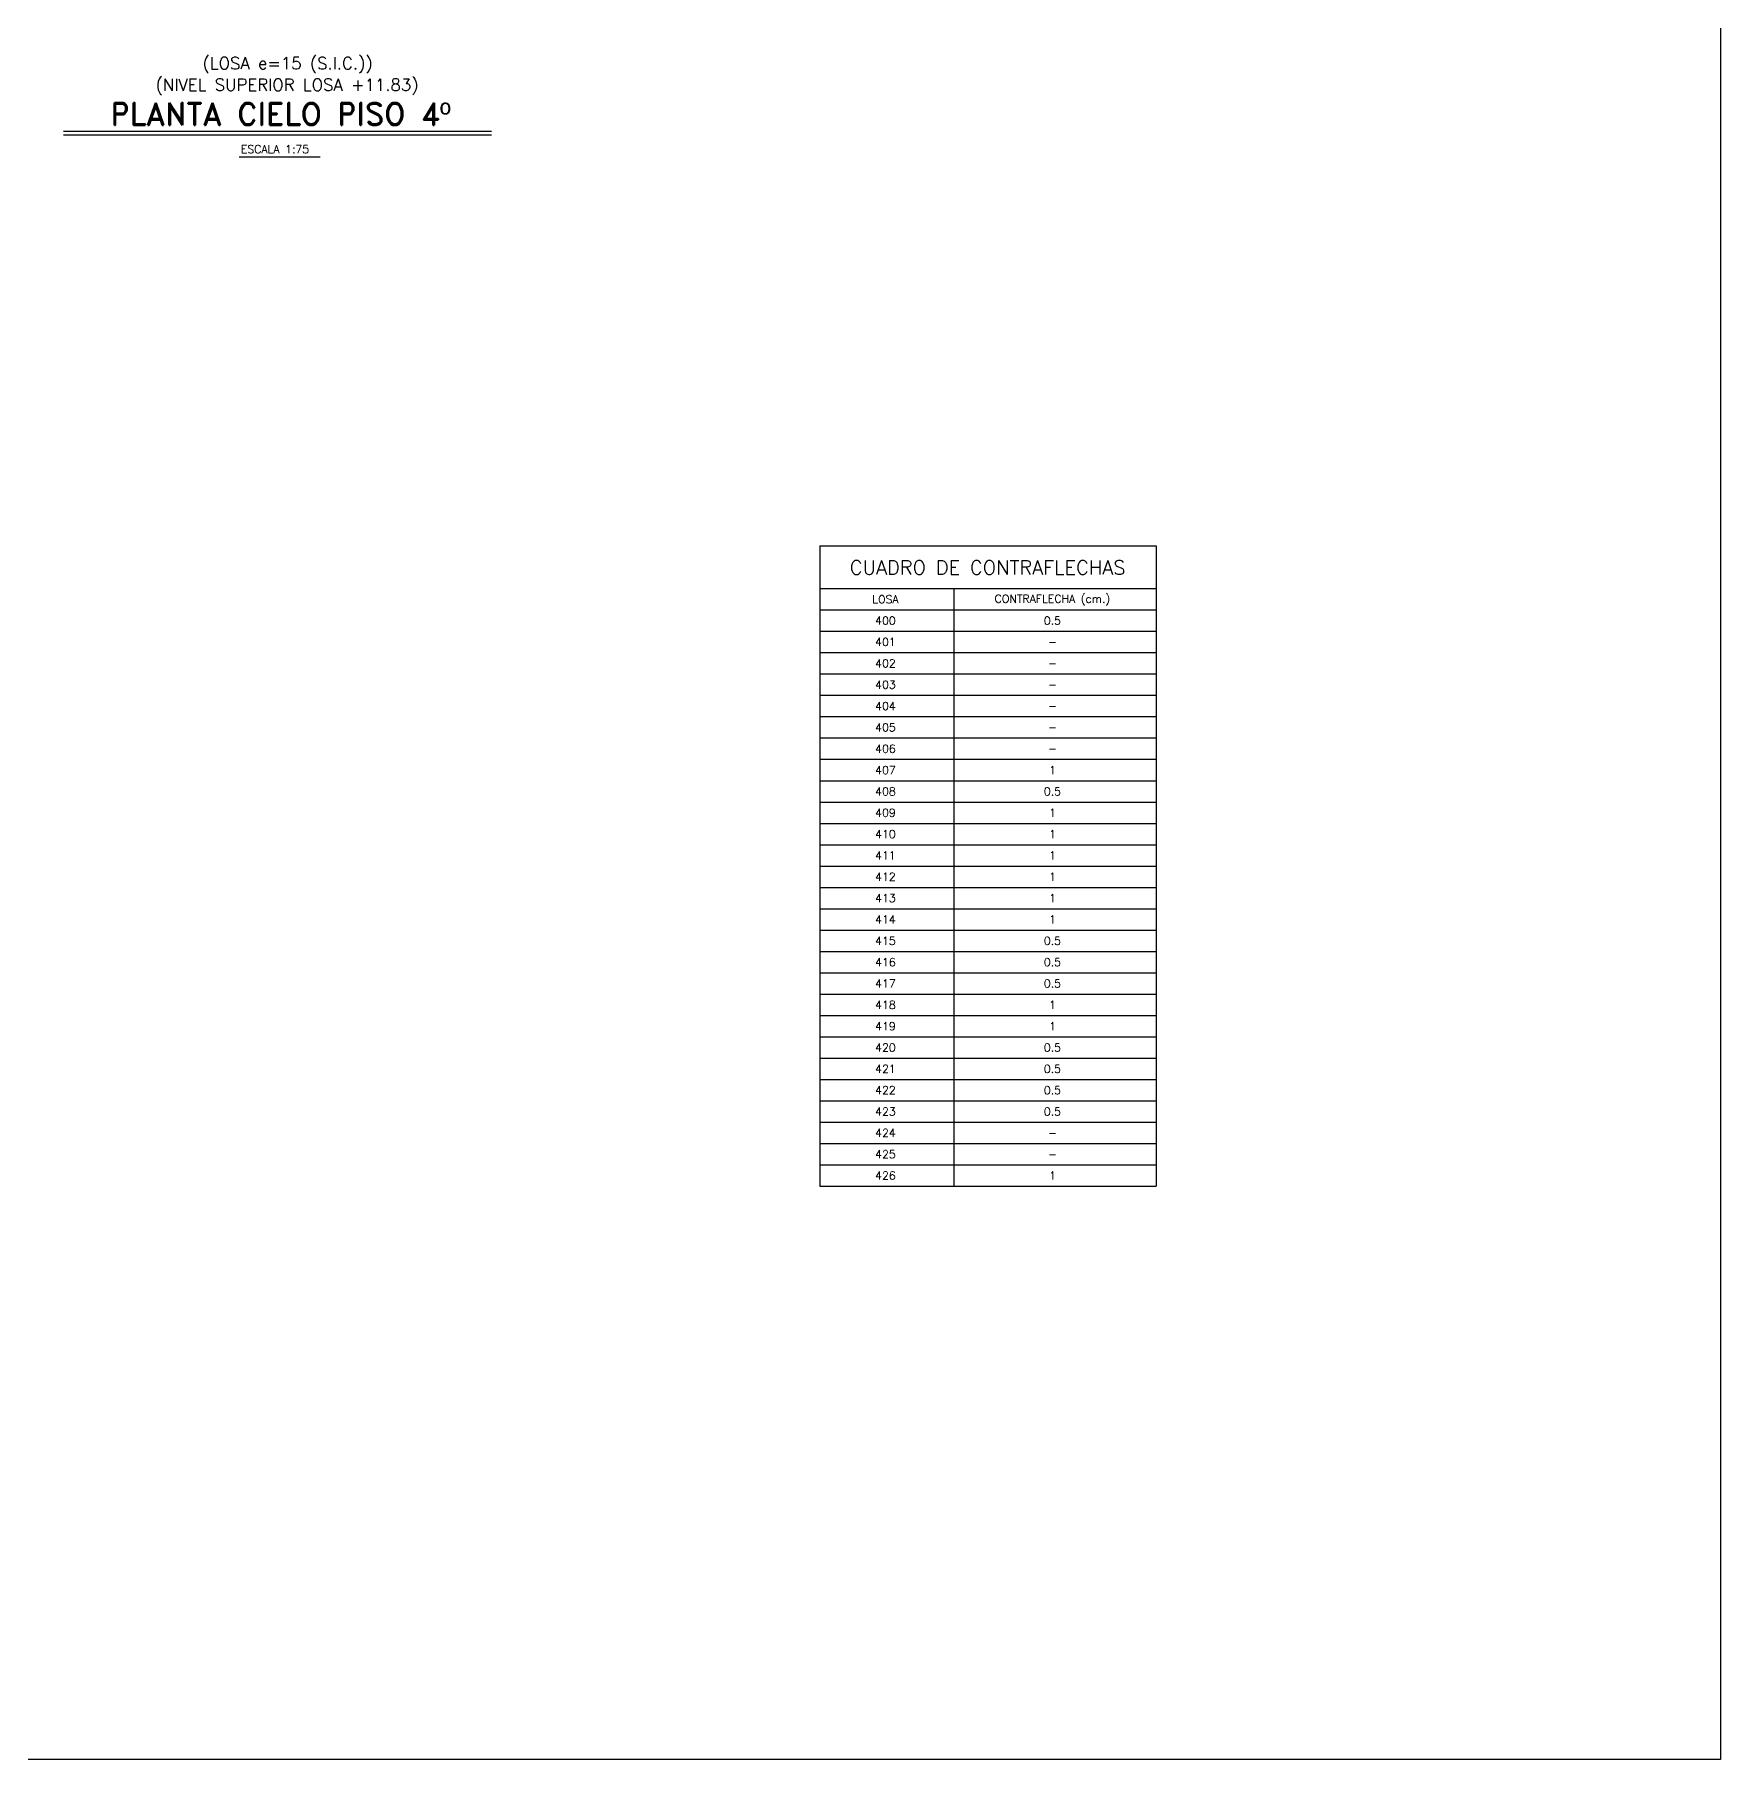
# Model space of a CAD drawing. Extents: x -4 to 6083, y -4 to 8618.
# Drawn here: x 2528 to 6083, y 0 to 3637 of the extents above; entities that cross this region are included whole.
import ezdxf
from ezdxf.enums import TextEntityAlignment as Align

# ---------------------------------------------------------------- set-up
doc = ezdxf.new("R2010")
doc.units = 0
doc.header["$LTSCALE"] = 45
doc.header["$MEASUREMENT"] = 0
doc.layers.get('0').update_dxf_attribs({"linetype": 'CONTINUOUS'})
for name, color, linetype in [('RLA-FORMATO', 7, 'CONTINUOUS'), ('RLA-TEXTOS1', 9, 'CONTINUOUS'), ('RLA-TEXTOS2', 6, 'CONTINUOUS')]:
    doc.layers.add(name, color=color, linetype=linetype)
doc.styles.add('ROMAND', font='romand', dxfattribs={"height": 31.5})
doc.styles.add('ROMANS', font='ROMANS.shx', dxfattribs={"height": 16.875})
doc.styles.add('SIETE50', font='ROMAND.SHX', dxfattribs={"height": 31.5})

msp = doc.modelspace()

# ---------------------------------------------------------------- linework, layer by layer
at = {"layer": 'RLA-FORMATO', "color": 6, "linetype": 'Continuous'}
for p, q in [((6082.5, 8617.5), (6082.5, 0)), ((6082.5, 0), (0, 0))]:
    msp.add_line(p, q, dxfattribs=at)
at = {"layer": 'RLA-TEXTOS1', "color": 2}
for p, q in [((4183.61, 2558.61), (4183.61, 1208.61)), ((4183.61, 2558.61), (4892.89, 2558.61)), ((4892.89, 2558.61), (4892.89, 1208.61)), ((4183.61, 2468.61), (4892.89, 2468.61)), ((4466.29, 2468.61), (4466.29, 1208.61)), ((4183.61, 2423.61), (4892.89, 2423.61)), ((4183.61, 2378.61), (4892.89, 2378.61)), ((4183.61, 2333.61), (4892.89, 2333.61)), ((4183.61, 2288.61), (4892.89, 2288.61)), ((4183.61, 2243.61), (4892.89, 2243.61)), ((4183.61, 2198.61), (4892.89, 2198.61)), ((4183.61, 2153.61), (4892.89, 2153.61)), ((4183.61, 2108.61), (4892.89, 2108.61)), ((4183.61, 2063.61), (4892.89, 2063.61)), ((4183.61, 2018.61), (4892.89, 2018.61)), ((4183.61, 1973.61), (4892.89, 1973.61)), ((4183.61, 1928.61), (4892.89, 1928.61)), ((4183.61, 1883.61), (4892.89, 1883.61)), ((4183.61, 1838.61), (4892.89, 1838.61)), ((4183.61, 1793.61), (4892.89, 1793.61)), ((4183.61, 1748.61), (4892.89, 1748.61)), ((4183.61, 1703.61), (4892.89, 1703.61)), ((4183.61, 1658.61), (4892.89, 1658.61)), ((4183.61, 1613.61), (4892.89, 1613.61)), ((4183.61, 1568.61), (4892.89, 1568.61)), ((4183.61, 1523.61), (4892.89, 1523.61)), ((4183.61, 1478.61), (4892.89, 1478.61)), ((4183.61, 1433.61), (4892.89, 1433.61)), ((4183.61, 1388.61), (4892.89, 1388.61)), ((4183.61, 1343.61), (4892.89, 1343.61)), ((4183.61, 1298.61), (4892.89, 1298.61)), ((4183.61, 1253.61), (4892.89, 1253.61)), ((4183.61, 1208.61), (4892.89, 1208.61))]:
    msp.add_line(p, q, dxfattribs=at)
at = {"layer": 'RLA-TEXTOS2', "color": 6}
for p, q in [((2589.23, 3432.79), (3491.46, 3432.79)), ((2589.23, 3425.29), (3491.46, 3425.29))]:
    msp.add_line(p, q, dxfattribs=at)
at = {"layer": 'RLA-TEXTOS2', "color": 3}
msp.add_line((2959.49, 3379.14), (3130.63, 3379.14), dxfattribs=at)

# ---------------------------------------------------------------- texts
at = {"color": 3, "style": 'ROMAND'}
for s, p in [('(LOSA e=15 (S.I.C.))', (3061.89, 3563.45)), ('(NIVEL SUPERIOR LOSA +11.83)', (3060.8, 3517.99))]:
    msp.add_text(s, height=25.5, dxfattribs=at).set_placement(p, align=Align.CENTER)
at = {"layer": 'RLA-TEXTOS1', "color": 5, "style": 'ROMANS'}
msp.add_text('CUADRO DE CONTRAFLECHAS', height=30, dxfattribs=at).set_placement((4537.53, 2512.95), align=Align.MIDDLE)
at = {"layer": 'RLA-TEXTOS1', "color": 9, "style": 'ROMANS'}
for s, height, p in [('LOSA', 16.875, (4322.15, 2445.98)), ('CONTRAFLECHA (cm.)', 16.875, (4674.2, 2445.98)), ('400', 16.875, (4322.15, 2400.98)), ('0.5', 16.875, (4674.2, 2400.98)), ('401', 16.875, (4322.15, 2355.98)), ('-', 16.88, (4674.2, 2355.98)), ('402', 16.875, (4322.15, 2310.98)), ('-', 16.88, (4674.2, 2310.98)), ('403', 16.875, (4322.15, 2265.98)), ('-', 16.88, (4674.2, 2265.98)), ('404', 16.875, (4322.15, 2220.98)), ('-', 16.88, (4674.2, 2220.98)), ('405', 16.875, (4322.15, 2175.98)), ('-', 16.88, (4674.2, 2175.98)), ('406', 16.875, (4322.15, 2130.98)), ('-', 16.88, (4674.2, 2130.98)), ('407', 16.875, (4322.15, 2085.98)), ('1', 16.88, (4674.2, 2085.98)), ('408', 16.875, (4322.15, 2040.98)), ('0.5', 16.875, (4674.2, 2040.98)), ('409', 16.875, (4322.15, 1995.98)), ('1', 16.88, (4674.2, 1995.98)), ('410', 16.875, (4322.15, 1950.98)), ('1', 16.88, (4674.2, 1950.98)), ('411', 16.875, (4322.15, 1905.98)), ('1', 16.88, (4674.2, 1905.98)), ('412', 16.875, (4322.15, 1860.98)), ('1', 16.88, (4674.2, 1860.98)), ('413', 16.875, (4322.15, 1815.98)), ('1', 16.88, (4674.2, 1815.98)), ('414', 16.875, (4322.15, 1770.98)), ('1', 16.88, (4674.2, 1770.98)), ('415', 16.875, (4322.15, 1725.98)), ('0.5', 16.875, (4674.2, 1725.98)), ('416', 16.875, (4322.15, 1680.98)), ('0.5', 16.875, (4674.2, 1680.98)), ('417', 16.875, (4322.15, 1635.98)), ('0.5', 16.875, (4674.2, 1635.98)), ('418', 16.875, (4322.15, 1590.98)), ('1', 16.88, (4674.2, 1590.98)), ('419', 16.875, (4322.15, 1545.98)), ('1', 16.88, (4674.2, 1545.98)), ('420', 16.875, (4322.15, 1500.98)), ('0.5', 16.875, (4674.2, 1500.98)), ('421', 16.875, (4322.15, 1455.98)), ('0.5', 16.875, (4674.2, 1455.98)), ('422', 16.875, (4322.15, 1410.98)), ('0.5', 16.875, (4674.2, 1410.98)), ('423', 16.875, (4322.15, 1365.98)), ('0.5', 16.875, (4674.2, 1365.98)), ('424', 16.875, (4322.15, 1320.98)), ('-', 16.88, (4674.2, 1320.98)), ('425', 16.875, (4322.15, 1275.98)), ('-', 16.88, (4674.2, 1275.98)), ('426', 16.875, (4322.15, 1230.98)), ('1', 16.88, (4674.2, 1230.98))]:
    msp.add_text(s, height=height, dxfattribs=at).set_placement(p, align=Align.MIDDLE)
at = {"layer": 'RLA-TEXTOS2', "color": 6, "style": 'SIETE50'}
msp.add_text('PLANTA CIELO PISO 4º', height=47.25, dxfattribs=at).set_placement((3047.2, 3445.66), align=Align.CENTER)
at = {"layer": 'RLA-TEXTOS2', "color": 3, "style": 'ROMANS'}
msp.add_text('ESCALA 1:75', height=16.875, dxfattribs=at).set_placement((2963.39, 3386.57))

doc.saveas('drawing.dxf')
